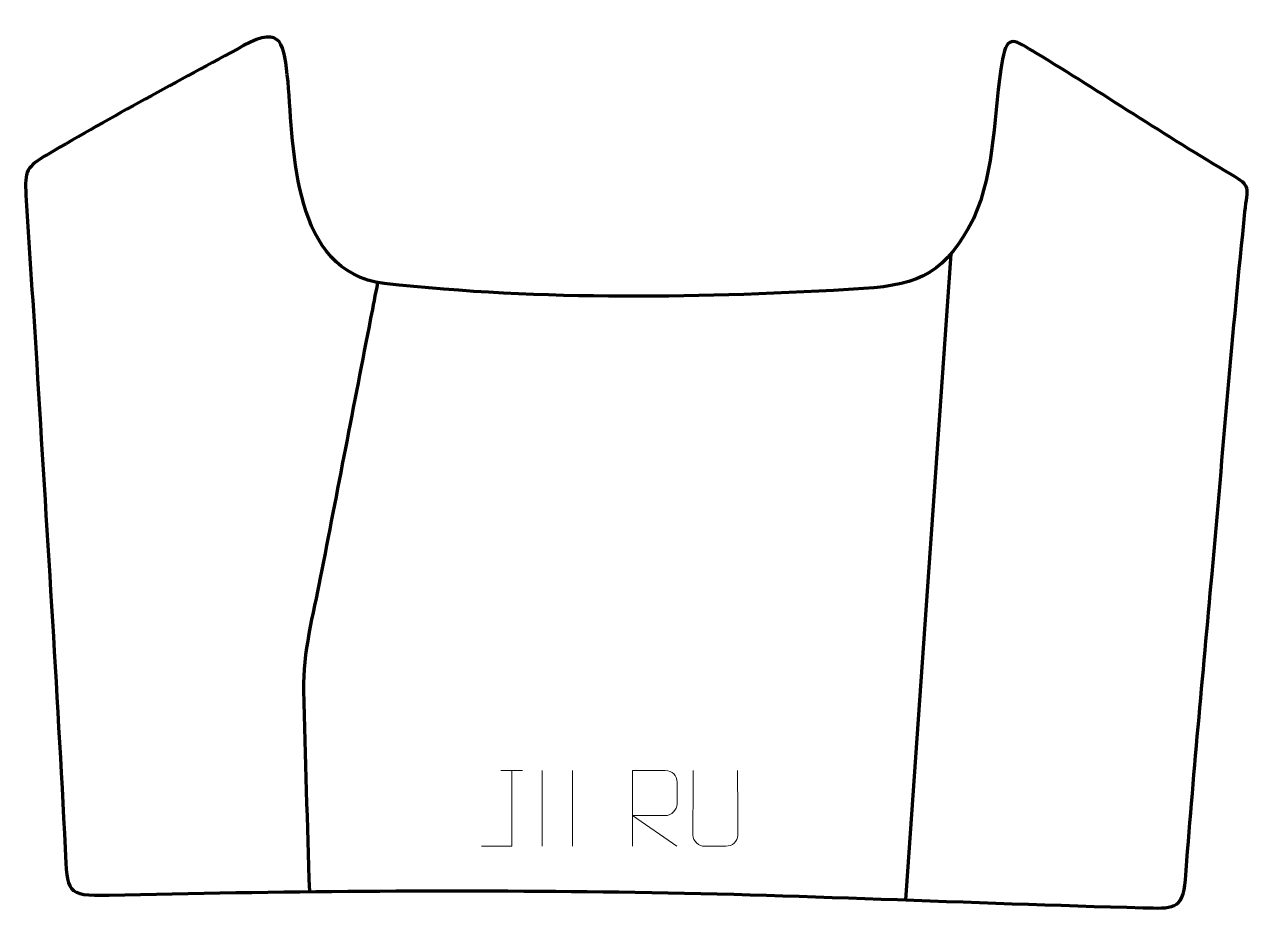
# Model space of a CAD drawing. Header units: millimetres. Extents: x -509 to -104, y 433 to 726.
import ezdxf

# ---------------------------------------------------------------- set-up
doc = ezdxf.new("R2010")
doc.units = ezdxf.units.MM
doc.header["$MEASUREMENT"] = 0
doc.layers.add('layer 2', color=7, linetype='Continuous')
doc.layers.add('layer 3', color=7, linetype='Continuous')

msp = doc.modelspace()

# ---------------------------------------------------------------- linework, layer by layer
at = {"layer": 'layer 2', "color": 142, "lineweight": 158}
msp.add_open_spline([(-217.9542, 436.5608), (-217.9542, 436.5608), (-202.9985, 649.882), (-202.9985, 649.882)], degree=3, dxfattribs=at)
msp.add_open_spline([(-414.6881, 439.2942), (-415.3187, 461.4221), (-416.1539, 483.7087), (-416.6255, 505.8172), (-416.6255, 505.8172), (-416.888, 518.1238), (-413.4144, 530.8257), (-411.0709, 542.9119), (-411.0709, 542.9119), (-405.5338, 571.4674), (-399.9963, 600.0228), (-394.4591, 628.5783), (-394.4591, 628.5783), (-393.6953, 632.517), (-392.9316, 636.4557), (-392.1678, 640.3944)], degree=3, knots=[0, 0, 0, 0, 0.2, 0.2, 0.2, 0.2, 0.4, 0.4, 0.4, 0.4, 0.6, 0.6, 0.6, 0.6, 1, 1, 1, 1], dxfattribs=at)
at = {"layer": 'layer 3', "color": 242, "lineweight": 158}
msp.add_open_spline([(-504.7872, 613.6537), (-505.9051, 632.1499), (-507.2361, 650.7199), (-508.32, 669.1862), (-508.32, 669.1862), (-508.797, 677.3138), (-508.1867, 678.581), (-501.1633, 682.6958), (-501.1633, 682.6958), (-479.5174, 695.3776), (-458.4783, 706.7019), (-436.4949, 718.6044), (-436.4949, 718.6044), (-423.6217, 725.5743), (-423.0842, 719.1305), (-421.8382, 706.708), (-421.8382, 706.708), (-419.8622, 683.6449), (-420.5029, 644.0483), (-390.0936, 640.0584), (-390.0936, 640.0584), (-337.7637, 634.2707), (-284.35, 635.2292), (-231.9026, 638.3738), (-231.9026, 638.3738), (-212.9968, 639.6497), (-204.4503, 644.0234), (-195.6393, 661.3773), (-195.6393, 661.3773), (-188.2045, 677.7692), (-189.0771, 696.6716), (-186.0261, 714.0927), (-186.0261, 714.0927), (-184.5005, 722.804), (-181.769, 720.2931), (-174.8721, 716.1273), (-174.8721, 716.1273), (-153.2066, 702.9855), (-132.2755, 688.8679), (-110.3381, 675.9637), (-110.3381, 675.9637), (-103.8414, 672.1421), (-105.1155, 671.953), (-105.9745, 663.7597), (-105.9745, 663.7597), (-110.1352, 624.0741), (-113.2549, 584.0351), (-116.8464, 544.2742), (-116.8464, 544.2742), (-119.9068, 510.4626), (-123.0769, 477.0226), (-125.6514, 443.1467), (-125.6514, 443.1467), (-126.4164, 433.0794), (-130.1159, 433.755), (-139.5697, 433.9946), (-139.5697, 433.9946), (-197.265, 435.457), (-254.8513, 438.4092), (-312.6257, 439.2054), (-312.6257, 439.2054), (-368.1005, 439.9509), (-425.4958, 439.4675), (-480.8752, 438.1463), (-480.8752, 438.1463), (-495.4582, 437.7983), (-494.6324, 439.1873), (-495.3635, 453.4851), (-495.3635, 453.4851), (-498.0947, 506.8939), (-501.5609, 560.2706), (-504.7872, 613.6537)], degree=3, knots=[0, 0, 0, 0, 0.05263158, 0.05263158, 0.05263158, 0.05263158, 0.10526316, 0.10526316, 0.10526316, 0.10526316, 0.15789474, 0.15789474, 0.15789474, 0.15789474, 0.21052632, 0.21052632, 0.21052632, 0.21052632, 0.26315789, 0.26315789, 0.26315789, 0.26315789, 0.31578947, 0.31578947, 0.31578947, 0.31578947, 0.36842105, 0.36842105, 0.36842105, 0.36842105, 0.42105263, 0.42105263, 0.42105263, 0.42105263, 0.47368421, 0.47368421, 0.47368421, 0.47368421, 0.52631579, 0.52631579, 0.52631579, 0.52631579, 0.57894737, 0.57894737, 0.57894737, 0.57894737, 0.63157895, 0.63157895, 0.63157895, 0.63157895, 0.68421053, 0.68421053, 0.68421053, 0.68421053, 0.73684211, 0.73684211, 0.73684211, 0.73684211, 0.78947368, 0.78947368, 0.78947368, 0.78947368, 0.84210526, 0.84210526, 0.84210526, 0.84210526, 0.89473684, 0.89473684, 0.89473684, 0.89473684, 1, 1, 1, 1], dxfattribs=at)
at = {"layer": 'layer 3', "color": 250, "lineweight": 9}
for points, knots in [([(-357.9947, 454.3379), (-357.9947, 454.3379), (-347.9727, 454.3379), (-347.9727, 454.3379), (-347.9727, 454.3379), (-347.9727, 454.3379), (-347.9727, 479.2915), (-347.9727, 479.2915)], [0, 0, 0, 0, 0.33333333, 0.33333333, 0.33333333, 0.33333333, 1, 1, 1, 1]), ([(-308.1072, 454.2973), (-308.1072, 454.2973), (-308.1072, 479.2508), (-308.1072, 479.2508), (-308.1072, 479.2508), (-304.5124, 479.2508), (-300.9169, 479.2508), (-297.3217, 479.2508), (-297.3217, 479.2508), (-294.9964, 479.2131), (-293.4391, 477.7231), (-293.4432, 475.3567), (-293.4432, 475.3567), (-293.4436, 473.3212), (-293.4436, 470.2618), (-293.4432, 468.2258), (-293.4432, 468.2258), (-293.4497, 466.3503), (-295.262, 464.4085), (-297.2715, 464.3894), (-297.2715, 464.3894), (-297.2715, 464.3894), (-308.1072, 464.3894), (-308.1072, 464.3894), (-308.1072, 464.3894), (-308.1072, 464.3894), (-293.4525, 454.2973), (-293.4525, 454.2973)], [0, 0, 0, 0, 0.125, 0.125, 0.125, 0.125, 0.25, 0.25, 0.25, 0.25, 0.375, 0.375, 0.375, 0.375, 0.5, 0.5, 0.5, 0.5, 0.625, 0.625, 0.625, 0.625, 0.75, 0.75, 0.75, 0.75, 1, 1, 1, 1]), ([(-273.4479, 479.255), (-273.4483, 473.7155), (-273.3525, 463.5137), (-273.3521, 457.9733), (-273.3521, 457.9733), (-273.4919, 455.7338), (-275.1691, 454.3076), (-277.3168, 454.2971), (-277.3168, 454.2971), (-279.6487, 454.2975), (-281.9806, 454.2975), (-284.3121, 454.2971), (-284.3121, 454.2971), (-286.2371, 454.1956), (-288.2092, 456.0121), (-288.198, 457.9566), (-288.198, 457.9566), (-288.1977, 463.5185), (-288.1023, 473.6939), (-288.1027, 479.255)], [0, 0, 0, 0, 0.16666667, 0.16666667, 0.16666667, 0.16666667, 0.33333333, 0.33333333, 0.33333333, 0.33333333, 0.5, 0.5, 0.5, 0.5, 0.66666667, 0.66666667, 0.66666667, 0.66666667, 1, 1, 1, 1])]:
    msp.add_open_spline(points, degree=3, knots=knots, dxfattribs=at)
for points in [[(-351.5568, 479.2915), (-351.5568, 479.2915), (-344.3886, 479.2915), (-344.3886, 479.2915)], [(-337.9727, 479.3018), (-337.9727, 479.3018), (-337.9727, 454.3277), (-337.9727, 454.3277)], [(-327.9727, 479.3018), (-327.9727, 479.3018), (-327.9727, 454.3277), (-327.9727, 454.3277)]]:
    msp.add_open_spline(points, degree=3, dxfattribs=at)

doc.saveas('drawing.dxf')
